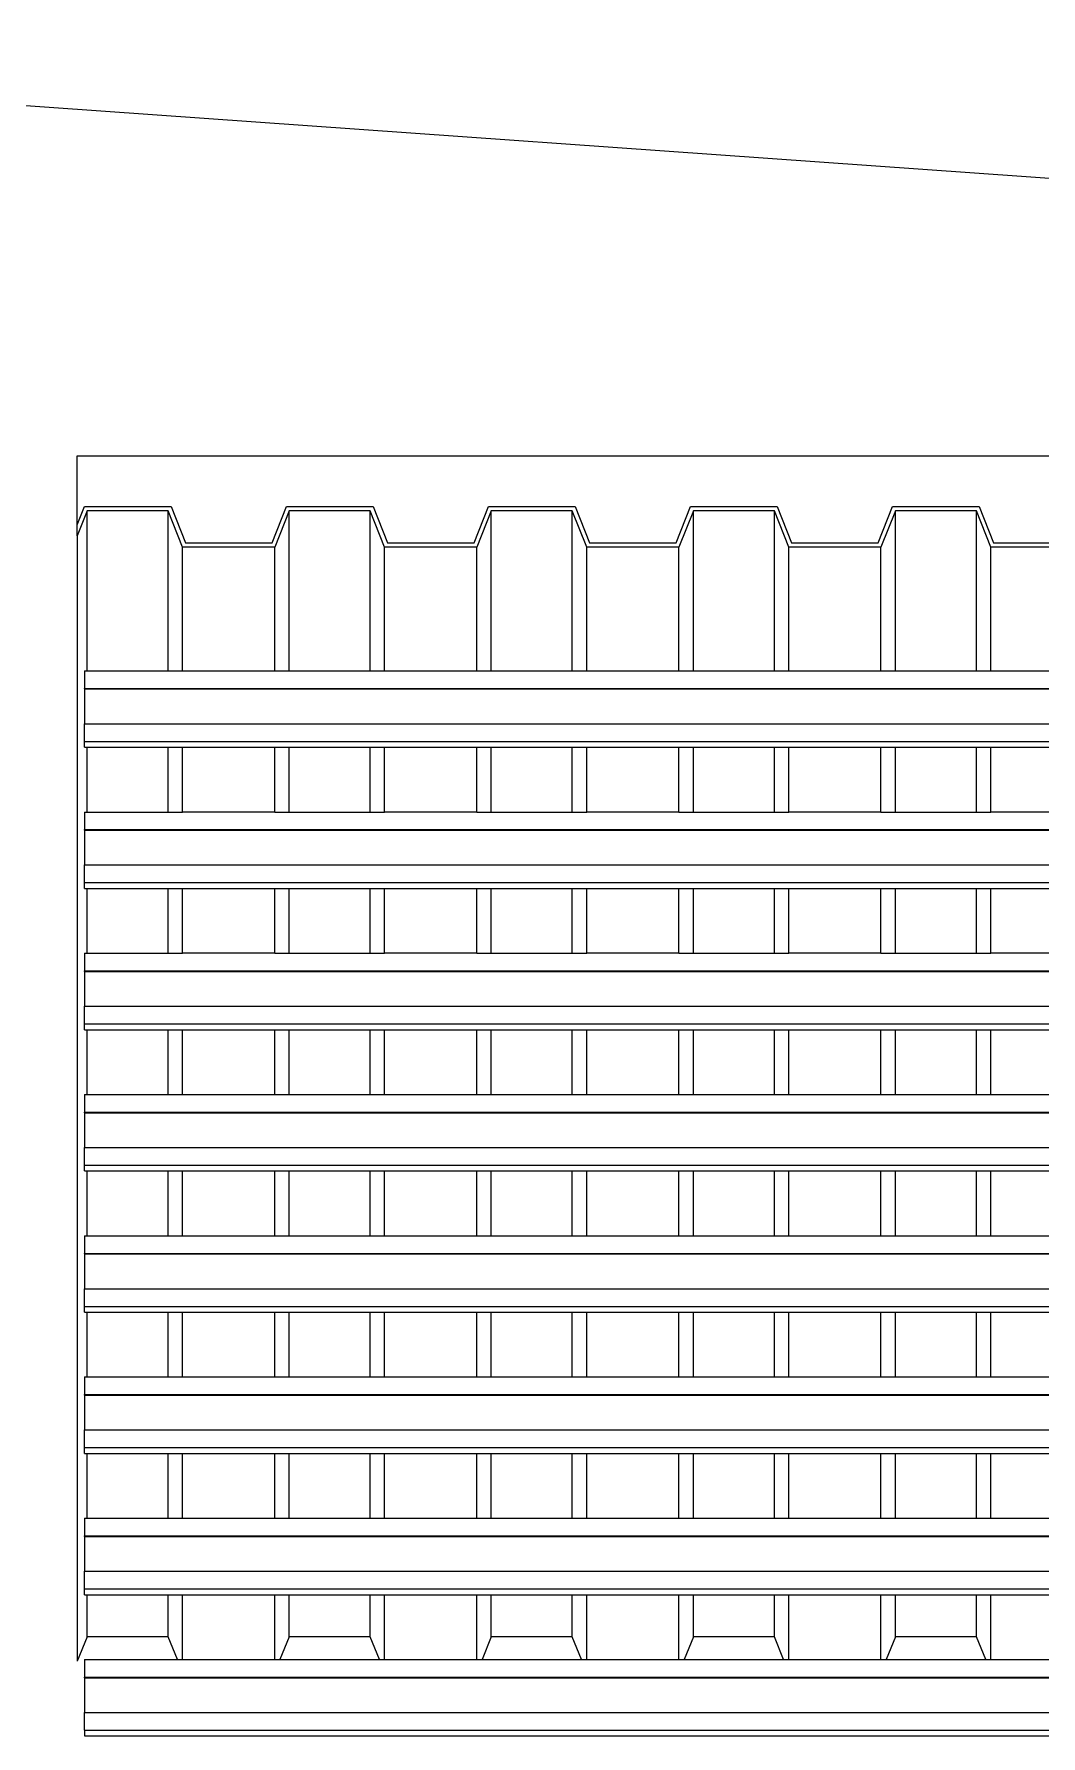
# Model space of a CAD drawing. Extents: x -35.6 to 35.6, y -12.2 to 13.4.
# Drawn here: x -21.55 to -20.143, y 11.073 to 13.45 of the extents above; entities that cross this region are included whole.
import ezdxf

# ---------------------------------------------------------------- set-up
doc = ezdxf.new("R2010")
doc.units = 0
doc.layers.get('0').update_dxf_attribs({"linetype": 'CONTINUOUS'})
doc.layers.add('SECTIONCUTEDGES', color=7, linetype='CONTINUOUS')

msp = doc.modelspace()

# ---------------------------------------------------------------- linework, layer by layer
for p, q in [((-22.9725, 13.45), (-18.9796, 13.1669)), ((-21.4758, 12.5607), (-21.4758, 12.7841)), ((-21.3625, 12.5607), (-21.3625, 12.7841)), ((-21.1933, 12.5607), (-21.1933, 12.7841)), ((-21.0801, 12.5607), (-21.0801, 12.7841)), ((-20.9109, 12.5607), (-20.9109, 12.7841)), ((-20.7977, 12.5607), (-20.7977, 12.7841)), ((-20.6285, 12.5607), (-20.6285, 12.7841)), ((-20.5153, 12.5607), (-20.5153, 12.7841)), ((-20.3461, 12.5607), (-20.3461, 12.7841)), ((-20.2329, 12.5607), (-20.2329, 12.7841)), ((-21.4898, 12.7489), (-21.4898, 12.6515)), ((-21.3424, 12.5607), (-21.3424, 12.7334)), ((-21.2135, 12.5607), (-21.2135, 12.7334)), ((-21.06, 12.5607), (-21.06, 12.7334)), ((-20.9311, 12.5607), (-20.9311, 12.7334)), ((-20.7775, 12.5607), (-20.7775, 12.7334)), ((-20.6487, 12.5607), (-20.6487, 12.7334)), ((-20.4951, 12.5607), (-20.4951, 12.7334)), ((-20.3663, 12.5607), (-20.3663, 12.7334)), ((-20.2127, 12.5607), (-20.2127, 12.7334)), ((-21.4898, 12.6515), (-21.4898, 12.1669)), ((-21.4797, 12.5607), (-21.4758, 12.5607)), ((-21.4797, 12.5607), (-21.4797, 12.536)), ((-21.4758, 12.5607), (-21.3625, 12.5607)), ((-21.3625, 12.5607), (-21.3424, 12.5607)), ((-21.3424, 12.5607), (-21.2135, 12.5607)), ((-21.2135, 12.5607), (-21.1933, 12.5607)), ((-21.1933, 12.5607), (-21.0801, 12.5607)), ((-21.0801, 12.5607), (-21.06, 12.5607)), ((-21.06, 12.5607), (-20.9311, 12.5607)), ((-20.9311, 12.5607), (-20.9109, 12.5607)), ((-20.9109, 12.5607), (-20.7977, 12.5607)), ((-20.7977, 12.5607), (-20.7775, 12.5607)), ((-20.7775, 12.5607), (-20.6487, 12.5607)), ((-20.6487, 12.5607), (-20.6285, 12.5607)), ((-20.6285, 12.5607), (-20.5153, 12.5607)), ((-20.5153, 12.5607), (-20.4951, 12.5607)), ((-20.4951, 12.5607), (-20.3663, 12.5607)), ((-20.3663, 12.5607), (-20.3461, 12.5607)), ((-20.3461, 12.5607), (-20.2329, 12.5607)), ((-20.2329, 12.5607), (-20.2127, 12.5607)), ((-20.2127, 12.5607), (-20.0839, 12.5607)), ((-21.4797, 12.5352), (-21.4797, 12.536)), ((-21.4797, 12.536), (-18.7952, 12.536)), ((-21.4797, 12.5352), (-18.7952, 12.5352)), ((-21.4797, 12.5352), (-21.4797, 12.4867)), ((-21.4797, 12.4621), (-21.4797, 12.4867)), ((-21.4797, 12.4867), (-18.7952, 12.4867)), ((-21.4797, 12.4621), (-18.7952, 12.4621)), ((-21.4797, 12.4538), (-21.4797, 12.4621)), ((-21.4797, 12.4538), (-21.4758, 12.4538)), ((-21.4758, 12.3634), (-21.4758, 12.4538)), ((-21.4758, 12.4538), (-21.3625, 12.4538)), ((-21.3625, 12.3634), (-21.3625, 12.4538)), ((-21.3625, 12.4538), (-21.3424, 12.4538)), ((-21.3424, 12.3634), (-21.3424, 12.4538)), ((-21.3424, 12.4538), (-21.2135, 12.4538)), ((-21.2135, 12.3634), (-21.2135, 12.4538)), ((-21.2135, 12.4538), (-21.1933, 12.4538)), ((-21.1933, 12.3634), (-21.1933, 12.4538)), ((-21.1933, 12.4538), (-21.0801, 12.4538)), ((-21.0801, 12.3634), (-21.0801, 12.4538)), ((-21.0801, 12.4538), (-21.06, 12.4538)), ((-21.06, 12.3634), (-21.06, 12.4538)), ((-21.06, 12.4538), (-20.9311, 12.4538)), ((-20.9311, 12.3634), (-20.9311, 12.4538)), ((-20.9311, 12.4538), (-20.9109, 12.4538)), ((-20.9109, 12.3634), (-20.9109, 12.4538)), ((-20.9109, 12.4538), (-20.7977, 12.4538)), ((-20.7977, 12.3634), (-20.7977, 12.4538)), ((-20.7977, 12.4538), (-20.7775, 12.4538)), ((-20.7775, 12.3634), (-20.7775, 12.4538)), ((-20.7775, 12.4538), (-20.6487, 12.4538)), ((-20.6487, 12.3634), (-20.6487, 12.4538)), ((-20.6487, 12.4538), (-20.6285, 12.4538)), ((-20.6285, 12.3634), (-20.6285, 12.4538)), ((-20.6285, 12.4538), (-20.5153, 12.4538)), ((-20.5153, 12.3634), (-20.5153, 12.4538)), ((-20.5153, 12.4538), (-20.4951, 12.4538)), ((-20.4951, 12.3634), (-20.4951, 12.4538)), ((-20.4951, 12.4538), (-20.3663, 12.4538)), ((-20.3663, 12.3634), (-20.3663, 12.4538)), ((-20.3663, 12.4538), (-20.3461, 12.4538)), ((-20.3461, 12.3634), (-20.3461, 12.4538)), ((-20.3461, 12.4538), (-20.2329, 12.4538)), ((-20.2329, 12.3634), (-20.2329, 12.4538)), ((-20.2329, 12.4538), (-20.2127, 12.4538)), ((-20.2127, 12.3634), (-20.2127, 12.4538)), ((-20.2127, 12.4538), (-20.0839, 12.4538)), ((-21.4797, 12.3634), (-21.4758, 12.3634)), ((-21.4797, 12.3634), (-21.4797, 12.3388)), ((-21.4758, 12.3634), (-21.3625, 12.3634)), ((-21.3625, 12.3634), (-21.3424, 12.3634)), ((-21.2135, 12.3634), (-21.3424, 12.3634)), ((-21.2135, 12.3634), (-21.1933, 12.3634)), ((-21.1933, 12.3634), (-21.0801, 12.3634)), ((-21.0801, 12.3634), (-21.06, 12.3634)), ((-20.9311, 12.3634), (-21.06, 12.3634)), ((-20.9311, 12.3634), (-20.9109, 12.3634)), ((-20.9109, 12.3634), (-20.7977, 12.3634)), ((-20.7977, 12.3634), (-20.7775, 12.3634)), ((-20.6487, 12.3634), (-20.7775, 12.3634)), ((-20.6487, 12.3634), (-20.6285, 12.3634)), ((-20.6285, 12.3634), (-20.5153, 12.3634)), ((-20.5153, 12.3634), (-20.4951, 12.3634)), ((-20.3663, 12.3634), (-20.4951, 12.3634)), ((-20.3663, 12.3634), (-20.3461, 12.3634)), ((-20.3461, 12.3634), (-20.2329, 12.3634)), ((-20.2329, 12.3634), (-20.2127, 12.3634)), ((-20.0839, 12.3634), (-20.2127, 12.3634)), ((-21.4797, 12.3379), (-21.4797, 12.3388)), ((-21.4797, 12.3388), (-18.7952, 12.3388)), ((-21.4797, 12.3379), (-18.7952, 12.3379)), ((-21.4797, 12.3379), (-21.4797, 12.2894)), ((-21.4797, 12.2648), (-21.4797, 12.2894)), ((-21.4797, 12.2894), (-18.7952, 12.2894)), ((-21.4797, 12.2648), (-18.7952, 12.2648)), ((-21.4797, 12.2566), (-21.4797, 12.2648)), ((-21.4797, 12.2566), (-21.4758, 12.2566)), ((-21.4758, 12.1661), (-21.4758, 12.2566)), ((-21.4758, 12.2566), (-21.3625, 12.2566)), ((-21.3625, 12.1661), (-21.3625, 12.2566)), ((-21.3625, 12.2566), (-21.3424, 12.2566)), ((-21.3424, 12.1661), (-21.3424, 12.2566)), ((-21.3424, 12.2566), (-21.2135, 12.2566)), ((-21.2135, 12.1661), (-21.2135, 12.2566)), ((-21.2135, 12.2566), (-21.1933, 12.2566)), ((-21.1933, 12.1661), (-21.1933, 12.2566)), ((-21.1933, 12.2566), (-21.0801, 12.2566)), ((-21.0801, 12.1661), (-21.0801, 12.2566)), ((-21.0801, 12.2566), (-21.06, 12.2566)), ((-21.06, 12.1661), (-21.06, 12.2566)), ((-21.06, 12.2566), (-20.9311, 12.2566)), ((-20.9311, 12.1661), (-20.9311, 12.2566)), ((-20.9311, 12.2566), (-20.9109, 12.2566)), ((-20.9109, 12.1661), (-20.9109, 12.2566)), ((-20.9109, 12.2566), (-20.7977, 12.2566)), ((-20.7977, 12.1661), (-20.7977, 12.2566)), ((-20.7977, 12.2566), (-20.7775, 12.2566)), ((-20.7775, 12.1661), (-20.7775, 12.2566)), ((-20.7775, 12.2566), (-20.6487, 12.2566)), ((-20.6487, 12.1661), (-20.6487, 12.2566)), ((-20.6487, 12.2566), (-20.6285, 12.2566)), ((-20.6285, 12.1661), (-20.6285, 12.2566)), ((-20.6285, 12.2566), (-20.5153, 12.2566)), ((-20.5153, 12.1661), (-20.5153, 12.2566)), ((-20.5153, 12.2566), (-20.4951, 12.2566)), ((-20.4951, 12.1661), (-20.4951, 12.2566)), ((-20.4951, 12.2566), (-20.3663, 12.2566)), ((-20.3663, 12.1661), (-20.3663, 12.2566)), ((-20.3663, 12.2566), (-20.3461, 12.2566)), ((-20.3461, 12.1661), (-20.3461, 12.2566)), ((-20.3461, 12.2566), (-20.2329, 12.2566)), ((-20.2329, 12.1661), (-20.2329, 12.2566)), ((-20.2329, 12.2566), (-20.2127, 12.2566)), ((-20.2127, 12.1661), (-20.2127, 12.2566)), ((-20.2127, 12.2566), (-20.0839, 12.2566)), ((-21.4898, 12.1669), (-21.4898, 11.8184)), ((-21.4797, 12.1661), (-21.4758, 12.1661)), ((-21.4797, 12.1661), (-21.4797, 12.1415)), ((-21.4758, 12.1661), (-21.3625, 12.1661)), ((-21.3625, 12.1661), (-21.3424, 12.1661)), ((-21.2135, 12.1661), (-21.3424, 12.1661)), ((-21.2135, 12.1661), (-21.1933, 12.1661)), ((-21.1933, 12.1661), (-21.0801, 12.1661)), ((-21.0801, 12.1661), (-21.06, 12.1661)), ((-20.9311, 12.1661), (-21.06, 12.1661)), ((-20.9311, 12.1661), (-20.9109, 12.1661)), ((-20.9109, 12.1661), (-20.7977, 12.1661)), ((-20.7977, 12.1661), (-20.7775, 12.1661)), ((-20.6487, 12.1661), (-20.7775, 12.1661)), ((-20.6487, 12.1661), (-20.6285, 12.1661)), ((-20.6285, 12.1661), (-20.5153, 12.1661)), ((-20.5153, 12.1661), (-20.4951, 12.1661)), ((-20.3663, 12.1661), (-20.4951, 12.1661)), ((-20.3663, 12.1661), (-20.3461, 12.1661)), ((-20.3461, 12.1661), (-20.2329, 12.1661)), ((-20.2329, 12.1661), (-20.2127, 12.1661)), ((-20.0839, 12.1661), (-20.2127, 12.1661)), ((-21.4797, 12.1407), (-21.4797, 12.1415)), ((-21.4797, 12.1415), (-18.7952, 12.1415)), ((-21.4797, 12.1407), (-18.7952, 12.1407)), ((-21.4797, 12.1407), (-21.4797, 12.0922)), ((-21.4797, 12.0675), (-21.4797, 12.0922)), ((-21.4797, 12.0922), (-18.7952, 12.0922)), ((-21.4797, 12.0675), (-18.7952, 12.0675)), ((-21.4797, 12.0593), (-21.4797, 12.0675)), ((-21.4797, 12.0593), (-21.4758, 12.0593)), ((-21.4758, 11.9689), (-21.4758, 12.0593)), ((-21.4758, 12.0593), (-21.3625, 12.0593)), ((-21.3625, 11.9689), (-21.3625, 12.0593)), ((-21.3625, 12.0593), (-21.3424, 12.0593)), ((-21.3424, 11.9689), (-21.3424, 12.0593)), ((-21.3424, 12.0593), (-21.2135, 12.0593)), ((-21.2135, 11.9689), (-21.2135, 12.0593)), ((-21.2135, 12.0593), (-21.1933, 12.0593)), ((-21.1933, 11.9689), (-21.1933, 12.0593)), ((-21.1933, 12.0593), (-21.0801, 12.0593)), ((-21.0801, 11.9689), (-21.0801, 12.0593)), ((-21.0801, 12.0593), (-21.06, 12.0593)), ((-21.06, 11.9689), (-21.06, 12.0593)), ((-21.06, 12.0593), (-20.9311, 12.0593)), ((-20.9311, 11.9689), (-20.9311, 12.0593)), ((-20.9311, 12.0593), (-20.9109, 12.0593)), ((-20.9109, 11.9689), (-20.9109, 12.0593)), ((-20.9109, 12.0593), (-20.7977, 12.0593)), ((-20.7977, 11.9689), (-20.7977, 12.0593)), ((-20.7977, 12.0593), (-20.7775, 12.0593)), ((-20.7775, 11.9689), (-20.7775, 12.0593)), ((-20.7775, 12.0593), (-20.6487, 12.0593)), ((-20.6487, 11.9689), (-20.6487, 12.0593)), ((-20.6487, 12.0593), (-20.6285, 12.0593)), ((-20.6285, 11.9689), (-20.6285, 12.0593)), ((-20.6285, 12.0593), (-20.5153, 12.0593)), ((-20.5153, 11.9689), (-20.5153, 12.0593)), ((-20.5153, 12.0593), (-20.4951, 12.0593)), ((-20.4951, 11.9689), (-20.4951, 12.0593)), ((-20.4951, 12.0593), (-20.3663, 12.0593)), ((-20.3663, 11.9689), (-20.3663, 12.0593)), ((-20.3663, 12.0593), (-20.3461, 12.0593)), ((-20.3461, 11.9689), (-20.3461, 12.0593)), ((-20.3461, 12.0593), (-20.2329, 12.0593)), ((-20.2329, 11.9689), (-20.2329, 12.0593)), ((-20.2329, 12.0593), (-20.2127, 12.0593)), ((-20.2127, 11.9689), (-20.2127, 12.0593)), ((-20.2127, 12.0593), (-20.0839, 12.0593)), ((-21.4797, 11.9689), (-21.4758, 11.9689)), ((-21.4797, 11.9689), (-21.4797, 11.9442)), ((-21.4758, 11.9689), (-21.3625, 11.9689)), ((-21.3625, 11.9689), (-21.3424, 11.9689)), ((-21.3424, 11.9689), (-21.2135, 11.9689)), ((-21.2135, 11.9689), (-21.1933, 11.9689)), ((-21.1933, 11.9689), (-21.0801, 11.9689)), ((-21.0801, 11.9689), (-21.06, 11.9689)), ((-21.06, 11.9689), (-20.9311, 11.9689)), ((-20.9311, 11.9689), (-20.9109, 11.9689)), ((-20.9109, 11.9689), (-20.7977, 11.9689)), ((-20.7977, 11.9689), (-20.7775, 11.9689)), ((-20.7775, 11.9689), (-20.6487, 11.9689)), ((-20.6487, 11.9689), (-20.6285, 11.9689)), ((-20.6285, 11.9689), (-20.5153, 11.9689)), ((-20.5153, 11.9689), (-20.4951, 11.9689)), ((-20.4951, 11.9689), (-20.3663, 11.9689)), ((-20.3663, 11.9689), (-20.3461, 11.9689)), ((-20.3461, 11.9689), (-20.2329, 11.9689)), ((-20.2329, 11.9689), (-20.2127, 11.9689)), ((-20.2127, 11.9689), (-20.0839, 11.9689)), ((-21.4797, 11.9434), (-21.4797, 11.9442)), ((-21.4797, 11.9442), (-18.7952, 11.9442)), ((-21.4797, 11.9434), (-18.7952, 11.9434)), ((-21.4797, 11.9434), (-21.4797, 11.8949)), ((-21.4797, 11.8702), (-21.4797, 11.8949)), ((-21.4797, 11.8949), (-18.7952, 11.8949)), ((-21.4797, 11.8702), (-18.7952, 11.8702)), ((-21.4797, 11.862), (-21.4797, 11.8702)), ((-21.4797, 11.862), (-21.4758, 11.862)), ((-21.4758, 11.7716), (-21.4758, 11.862)), ((-21.4758, 11.862), (-21.3625, 11.862)), ((-21.3625, 11.7716), (-21.3625, 11.862)), ((-21.3625, 11.862), (-21.3424, 11.862)), ((-21.3424, 11.7716), (-21.3424, 11.862)), ((-21.3424, 11.862), (-21.2135, 11.862)), ((-21.2135, 11.7716), (-21.2135, 11.862)), ((-21.2135, 11.862), (-21.1933, 11.862)), ((-21.1933, 11.7716), (-21.1933, 11.862)), ((-21.1933, 11.862), (-21.0801, 11.862)), ((-21.0801, 11.7716), (-21.0801, 11.862)), ((-21.0801, 11.862), (-21.06, 11.862)), ((-21.06, 11.7716), (-21.06, 11.862)), ((-21.06, 11.862), (-20.9311, 11.862)), ((-20.9311, 11.7716), (-20.9311, 11.862)), ((-20.9311, 11.862), (-20.9109, 11.862)), ((-20.9109, 11.7716), (-20.9109, 11.862)), ((-20.9109, 11.862), (-20.7977, 11.862)), ((-20.7977, 11.7716), (-20.7977, 11.862)), ((-20.7977, 11.862), (-20.7775, 11.862)), ((-20.7775, 11.7716), (-20.7775, 11.862)), ((-20.7775, 11.862), (-20.6487, 11.862)), ((-20.6487, 11.7716), (-20.6487, 11.862)), ((-20.6487, 11.862), (-20.6285, 11.862)), ((-20.6285, 11.7716), (-20.6285, 11.862)), ((-20.6285, 11.862), (-20.5153, 11.862)), ((-20.5153, 11.7716), (-20.5153, 11.862)), ((-20.5153, 11.862), (-20.4951, 11.862)), ((-20.4951, 11.7716), (-20.4951, 11.862)), ((-20.4951, 11.862), (-20.3663, 11.862)), ((-20.3663, 11.7716), (-20.3663, 11.862)), ((-20.3663, 11.862), (-20.3461, 11.862)), ((-20.3461, 11.7716), (-20.3461, 11.862)), ((-20.3461, 11.862), (-20.2329, 11.862)), ((-20.2329, 11.7716), (-20.2329, 11.862)), ((-20.2329, 11.862), (-20.2127, 11.862)), ((-20.2127, 11.7716), (-20.2127, 11.862)), ((-20.2127, 11.862), (-20.0839, 11.862)), ((-21.4898, 11.8184), (-21.4898, 11.1772)), ((-21.4797, 11.7716), (-21.4758, 11.7716)), ((-21.4797, 11.7716), (-21.4797, 11.7469)), ((-21.4758, 11.7716), (-21.3625, 11.7716)), ((-21.3625, 11.7716), (-21.3424, 11.7716)), ((-21.3424, 11.7716), (-21.2135, 11.7716)), ((-21.2135, 11.7716), (-21.1933, 11.7716)), ((-21.1933, 11.7716), (-21.0801, 11.7716)), ((-21.0801, 11.7716), (-21.06, 11.7716)), ((-21.06, 11.7716), (-20.9311, 11.7716)), ((-20.9311, 11.7716), (-20.9109, 11.7716)), ((-20.9109, 11.7716), (-20.7977, 11.7716)), ((-20.7977, 11.7716), (-20.7775, 11.7716)), ((-20.7775, 11.7716), (-20.6487, 11.7716)), ((-20.6487, 11.7716), (-20.6285, 11.7716)), ((-20.6285, 11.7716), (-20.5153, 11.7716)), ((-20.5153, 11.7716), (-20.4951, 11.7716)), ((-20.4951, 11.7716), (-20.3663, 11.7716)), ((-20.3663, 11.7716), (-20.3461, 11.7716)), ((-20.3461, 11.7716), (-20.2329, 11.7716)), ((-20.2329, 11.7716), (-20.2127, 11.7716)), ((-20.2127, 11.7716), (-20.0839, 11.7716)), ((-21.4797, 11.7461), (-21.4797, 11.7469)), ((-21.4797, 11.7469), (-18.7952, 11.7469)), ((-21.4797, 11.7461), (-18.7952, 11.7461)), ((-21.4797, 11.7461), (-21.4797, 11.6976)), ((-21.4797, 11.6729), (-21.4797, 11.6976)), ((-21.4797, 11.6976), (-18.7952, 11.6976)), ((-21.4797, 11.6729), (-18.7952, 11.6729)), ((-21.4797, 11.6647), (-21.4797, 11.6729)), ((-21.4797, 11.6647), (-21.4758, 11.6647)), ((-21.4758, 11.5743), (-21.4758, 11.6647)), ((-21.4758, 11.6647), (-21.3625, 11.6647)), ((-21.3625, 11.5743), (-21.3625, 11.6647)), ((-21.3625, 11.6647), (-21.3424, 11.6647)), ((-21.3424, 11.5743), (-21.3424, 11.6647)), ((-21.3424, 11.6647), (-21.2135, 11.6647)), ((-21.2135, 11.5743), (-21.2135, 11.6647)), ((-21.2135, 11.6647), (-21.1933, 11.6647)), ((-21.1933, 11.5743), (-21.1933, 11.6647)), ((-21.1933, 11.6647), (-21.0801, 11.6647)), ((-21.0801, 11.5743), (-21.0801, 11.6647)), ((-21.0801, 11.6647), (-21.06, 11.6647)), ((-21.06, 11.5743), (-21.06, 11.6647)), ((-21.06, 11.6647), (-20.9311, 11.6647)), ((-20.9311, 11.5743), (-20.9311, 11.6647)), ((-20.9311, 11.6647), (-20.9109, 11.6647)), ((-20.9109, 11.5743), (-20.9109, 11.6647)), ((-20.9109, 11.6647), (-20.7977, 11.6647)), ((-20.7977, 11.5743), (-20.7977, 11.6647)), ((-20.7977, 11.6647), (-20.7775, 11.6647)), ((-20.7775, 11.5743), (-20.7775, 11.6647)), ((-20.7775, 11.6647), (-20.6487, 11.6647)), ((-20.6487, 11.5743), (-20.6487, 11.6647)), ((-20.6487, 11.6647), (-20.6285, 11.6647)), ((-20.6285, 11.5743), (-20.6285, 11.6647)), ((-20.6285, 11.6647), (-20.5153, 11.6647)), ((-20.5153, 11.5743), (-20.5153, 11.6647)), ((-20.5153, 11.6647), (-20.4951, 11.6647)), ((-20.4951, 11.5743), (-20.4951, 11.6647)), ((-20.4951, 11.6647), (-20.3663, 11.6647)), ((-20.3663, 11.5743), (-20.3663, 11.6647)), ((-20.3663, 11.6647), (-20.3461, 11.6647)), ((-20.3461, 11.5743), (-20.3461, 11.6647)), ((-20.3461, 11.6647), (-20.2329, 11.6647)), ((-20.2329, 11.5743), (-20.2329, 11.6647)), ((-20.2329, 11.6647), (-20.2127, 11.6647)), ((-20.2127, 11.5743), (-20.2127, 11.6647)), ((-20.2127, 11.6647), (-20.0839, 11.6647)), ((-21.4797, 11.5743), (-21.4758, 11.5743)), ((-21.4797, 11.5743), (-21.4797, 11.5496)), ((-21.4758, 11.5743), (-21.3625, 11.5743)), ((-21.3625, 11.5743), (-21.3424, 11.5743)), ((-21.3424, 11.5743), (-21.2135, 11.5743)), ((-21.2135, 11.5743), (-21.1933, 11.5743)), ((-21.1933, 11.5743), (-21.0801, 11.5743)), ((-21.0801, 11.5743), (-21.06, 11.5743)), ((-21.06, 11.5743), (-20.9311, 11.5743)), ((-20.9311, 11.5743), (-20.9109, 11.5743)), ((-20.9109, 11.5743), (-20.7977, 11.5743)), ((-20.7977, 11.5743), (-20.7775, 11.5743)), ((-20.7775, 11.5743), (-20.6487, 11.5743)), ((-20.6487, 11.5743), (-20.6285, 11.5743)), ((-20.6285, 11.5743), (-20.5153, 11.5743)), ((-20.5153, 11.5743), (-20.4951, 11.5743)), ((-20.4951, 11.5743), (-20.3663, 11.5743)), ((-20.3663, 11.5743), (-20.3461, 11.5743)), ((-20.3461, 11.5743), (-20.2329, 11.5743)), ((-20.2329, 11.5743), (-20.2127, 11.5743)), ((-20.2127, 11.5743), (-20.0839, 11.5743)), ((-21.4797, 11.5488), (-21.4797, 11.5496)), ((-21.4797, 11.5496), (-18.7952, 11.5496)), ((-21.4797, 11.5488), (-18.7952, 11.5488)), ((-21.4797, 11.5488), (-21.4797, 11.5003)), ((-21.4797, 11.4757), (-21.4797, 11.5003)), ((-21.4797, 11.5003), (-18.7952, 11.5003)), ((-21.4797, 11.4757), (-18.7952, 11.4757)), ((-21.4797, 11.4674), (-21.4797, 11.4757)), ((-21.4797, 11.4674), (-21.4758, 11.4674)), ((-21.4758, 11.377), (-21.4758, 11.4674)), ((-21.4758, 11.4674), (-21.3625, 11.4674)), ((-21.3625, 11.377), (-21.3625, 11.4674)), ((-21.3625, 11.4674), (-21.3424, 11.4674)), ((-21.3424, 11.377), (-21.3424, 11.4674)), ((-21.3424, 11.4674), (-21.2135, 11.4674)), ((-21.2135, 11.377), (-21.2135, 11.4674)), ((-21.2135, 11.4674), (-21.1933, 11.4674)), ((-21.1933, 11.377), (-21.1933, 11.4674)), ((-21.1933, 11.4674), (-21.0801, 11.4674)), ((-21.0801, 11.377), (-21.0801, 11.4674)), ((-21.0801, 11.4674), (-21.06, 11.4674)), ((-21.06, 11.377), (-21.06, 11.4674)), ((-21.06, 11.4674), (-20.9311, 11.4674)), ((-20.9311, 11.377), (-20.9311, 11.4674)), ((-20.9311, 11.4674), (-20.9109, 11.4674)), ((-20.9109, 11.377), (-20.9109, 11.4674)), ((-20.9109, 11.4674), (-20.7977, 11.4674)), ((-20.7977, 11.377), (-20.7977, 11.4674)), ((-20.7977, 11.4674), (-20.7775, 11.4674)), ((-20.7775, 11.377), (-20.7775, 11.4674)), ((-20.7775, 11.4674), (-20.6487, 11.4674)), ((-20.6487, 11.377), (-20.6487, 11.4674)), ((-20.6487, 11.4674), (-20.6285, 11.4674)), ((-20.6285, 11.377), (-20.6285, 11.4674)), ((-20.6285, 11.4674), (-20.5153, 11.4674)), ((-20.5153, 11.377), (-20.5153, 11.4674)), ((-20.5153, 11.4674), (-20.4951, 11.4674)), ((-20.4951, 11.377), (-20.4951, 11.4674)), ((-20.4951, 11.4674), (-20.3663, 11.4674)), ((-20.3663, 11.377), (-20.3663, 11.4674)), ((-20.3663, 11.4674), (-20.3461, 11.4674)), ((-20.3461, 11.377), (-20.3461, 11.4674)), ((-20.3461, 11.4674), (-20.2329, 11.4674)), ((-20.2329, 11.377), (-20.2329, 11.4674)), ((-20.2329, 11.4674), (-20.2127, 11.4674)), ((-20.2127, 11.377), (-20.2127, 11.4674)), ((-20.2127, 11.4674), (-20.0839, 11.4674)), ((-21.4797, 11.377), (-21.4758, 11.377)), ((-21.4797, 11.377), (-21.4797, 11.3524)), ((-21.4758, 11.377), (-21.3625, 11.377)), ((-21.3625, 11.377), (-21.3424, 11.377)), ((-21.3424, 11.377), (-21.2135, 11.377)), ((-21.2135, 11.377), (-21.1933, 11.377)), ((-21.1933, 11.377), (-21.0801, 11.377)), ((-21.0801, 11.377), (-21.06, 11.377)), ((-21.06, 11.377), (-20.9311, 11.377)), ((-20.9311, 11.377), (-20.9109, 11.377)), ((-20.9109, 11.377), (-20.7977, 11.377)), ((-20.7977, 11.377), (-20.7775, 11.377)), ((-20.7775, 11.377), (-20.6487, 11.377)), ((-20.6487, 11.377), (-20.6285, 11.377)), ((-20.6285, 11.377), (-20.5153, 11.377)), ((-20.5153, 11.377), (-20.4951, 11.377)), ((-20.4951, 11.377), (-20.3663, 11.377)), ((-20.3663, 11.377), (-20.3461, 11.377)), ((-20.3461, 11.377), (-20.2329, 11.377)), ((-20.2329, 11.377), (-20.2127, 11.377)), ((-20.2127, 11.377), (-20.0839, 11.377)), ((-21.4797, 11.3515), (-21.4797, 11.3524)), ((-21.4797, 11.3524), (-18.7952, 11.3524)), ((-21.4797, 11.3515), (-18.7952, 11.3515)), ((-21.4797, 11.3515), (-21.4797, 11.303)), ((-21.4797, 11.2784), (-21.4797, 11.303)), ((-21.4797, 11.303), (-18.7952, 11.303)), ((-21.4797, 11.2784), (-18.7952, 11.2784)), ((-21.4797, 11.2702), (-21.4797, 11.2784)), ((-21.4797, 11.2702), (-21.4758, 11.2702)), ((-21.4758, 11.2114), (-21.4758, 11.2702)), ((-21.4758, 11.2702), (-21.3625, 11.2702)), ((-21.3625, 11.2114), (-21.3625, 11.2702)), ((-21.3625, 11.2702), (-21.3424, 11.2702)), ((-21.3424, 11.1797), (-21.3424, 11.2702)), ((-21.3424, 11.2702), (-21.2135, 11.2702)), ((-21.2135, 11.1797), (-21.2135, 11.2702)), ((-21.2135, 11.2702), (-21.1933, 11.2702)), ((-21.1933, 11.2114), (-21.1933, 11.2702)), ((-21.1933, 11.2702), (-21.0801, 11.2702)), ((-21.0801, 11.2114), (-21.0801, 11.2702)), ((-21.0801, 11.2702), (-21.06, 11.2702)), ((-21.06, 11.1797), (-21.06, 11.2702)), ((-21.06, 11.2702), (-20.9311, 11.2702)), ((-20.9311, 11.1797), (-20.9311, 11.2702)), ((-20.9311, 11.2702), (-20.9109, 11.2702)), ((-20.9109, 11.2114), (-20.9109, 11.2702)), ((-20.9109, 11.2702), (-20.7977, 11.2702)), ((-20.7977, 11.2114), (-20.7977, 11.2702)), ((-20.7977, 11.2702), (-20.7775, 11.2702)), ((-20.7775, 11.1797), (-20.7775, 11.2702)), ((-20.7775, 11.2702), (-20.6487, 11.2702)), ((-20.6487, 11.1797), (-20.6487, 11.2702)), ((-20.6487, 11.2702), (-20.6285, 11.2702)), ((-20.6285, 11.2114), (-20.6285, 11.2702)), ((-20.6285, 11.2702), (-20.5153, 11.2702)), ((-20.5153, 11.2114), (-20.5153, 11.2702)), ((-20.5153, 11.2702), (-20.4951, 11.2702)), ((-20.4951, 11.1797), (-20.4951, 11.2702)), ((-20.4951, 11.2702), (-20.3663, 11.2702)), ((-20.3663, 11.1797), (-20.3663, 11.2702)), ((-20.3663, 11.2702), (-20.3461, 11.2702)), ((-20.3461, 11.2114), (-20.3461, 11.2702)), ((-20.3461, 11.2702), (-20.2329, 11.2702)), ((-20.2329, 11.2114), (-20.2329, 11.2702)), ((-20.2329, 11.2702), (-20.2127, 11.2702)), ((-20.2127, 11.1797), (-20.2127, 11.2702)), ((-20.2127, 11.2702), (-20.0839, 11.2702)), ((-21.4758, 11.2114), (-21.4898, 11.1772)), ((-21.3625, 11.2114), (-21.4758, 11.2114)), ((-21.3496, 11.1797), (-21.3625, 11.2114)), ((-21.1933, 11.2114), (-21.2063, 11.1797)), ((-21.0801, 11.2114), (-21.1933, 11.2114)), ((-21.0672, 11.1797), (-21.0801, 11.2114)), ((-20.9109, 11.2114), (-20.9239, 11.1797)), ((-20.7977, 11.2114), (-20.9109, 11.2114)), ((-20.7848, 11.1797), (-20.7977, 11.2114)), ((-20.6285, 11.2114), (-20.6415, 11.1797)), ((-20.5153, 11.2114), (-20.6285, 11.2114)), ((-20.5024, 11.1797), (-20.5153, 11.2114)), ((-20.3461, 11.2114), (-20.359, 11.1797)), ((-20.2329, 11.2114), (-20.3461, 11.2114)), ((-20.2199, 11.1797), (-20.2329, 11.2114)), ((-21.4797, 11.1797), (-21.3496, 11.1797)), ((-21.4797, 11.1797), (-21.4797, 11.1669)), ((-21.3496, 11.1797), (-21.3424, 11.1797)), ((-21.3424, 11.1797), (-21.2135, 11.1797)), ((-21.2135, 11.1797), (-21.2063, 11.1797)), ((-21.2063, 11.1797), (-21.0672, 11.1797)), ((-21.0672, 11.1797), (-21.06, 11.1797)), ((-21.06, 11.1797), (-20.9311, 11.1797)), ((-20.9311, 11.1797), (-20.9239, 11.1797)), ((-20.9239, 11.1797), (-20.7848, 11.1797)), ((-20.7848, 11.1797), (-20.7775, 11.1797)), ((-20.7775, 11.1797), (-20.6487, 11.1797)), ((-20.6487, 11.1797), (-20.6415, 11.1797)), ((-20.6415, 11.1797), (-20.5024, 11.1797)), ((-20.5024, 11.1797), (-20.4951, 11.1797)), ((-20.4951, 11.1797), (-20.3663, 11.1797)), ((-20.3663, 11.1797), (-20.359, 11.1797)), ((-20.359, 11.1797), (-20.2199, 11.1797)), ((-20.2199, 11.1797), (-20.2127, 11.1797)), ((-20.2127, 11.1797), (-20.0839, 11.1797)), ((-21.4797, 11.1669), (-21.4797, 11.1551)), ((-21.4797, 11.1543), (-21.4797, 11.1551)), ((-21.4797, 11.1551), (-18.7952, 11.1551)), ((-21.4797, 11.1543), (-18.7952, 11.1543)), ((-21.4797, 11.1543), (-21.4797, 11.1058)), ((-21.4797, 11.0811), (-21.4797, 11.1058)), ((-21.4797, 11.1058), (-18.7952, 11.1058)), ((-21.4797, 11.0811), (-18.8852, 11.0811)), ((-21.4797, 11.0811), (-21.4797, 11.0729)), ((-21.4797, 11.0729), (-18.8852, 11.0729))]:
    msp.add_line(p, q)
at = {"layer": 'SECTIONCUTEDGES'}
for p, q in [((-21.4898, 12.7646), (-21.4898, 12.8609)), ((-21.4898, 12.8609), (-20.0729, 12.8609)), ((-21.4898, 12.7646), (-21.4797, 12.7899)), ((-21.4797, 12.7899), (-21.3586, 12.7899)), ((-21.3586, 12.7899), (-21.3385, 12.7392)), ((-21.2174, 12.7392), (-21.1973, 12.7899)), ((-21.1973, 12.7899), (-21.0762, 12.7899)), ((-21.0762, 12.7899), (-21.056, 12.7392)), ((-20.935, 12.7392), (-20.9148, 12.7899)), ((-20.9148, 12.7899), (-20.7938, 12.7899)), ((-20.7938, 12.7899), (-20.7736, 12.7392)), ((-20.6526, 12.7392), (-20.6324, 12.7899)), ((-20.6324, 12.7899), (-20.5114, 12.7899)), ((-20.5114, 12.7899), (-20.4912, 12.7392)), ((-20.3702, 12.7392), (-20.35, 12.7899)), ((-20.35, 12.7899), (-20.229, 12.7899)), ((-20.229, 12.7899), (-20.2088, 12.7392)), ((-21.4758, 12.7841), (-21.4898, 12.7489)), ((-21.3625, 12.7841), (-21.4758, 12.7841)), ((-21.3424, 12.7334), (-21.3625, 12.7841)), ((-21.1933, 12.7841), (-21.2135, 12.7334)), ((-21.0801, 12.7841), (-21.1933, 12.7841)), ((-21.06, 12.7334), (-21.0801, 12.7841)), ((-20.9109, 12.7841), (-20.9311, 12.7334)), ((-20.7977, 12.7841), (-20.9109, 12.7841)), ((-20.7775, 12.7334), (-20.7977, 12.7841)), ((-20.6285, 12.7841), (-20.6487, 12.7334)), ((-20.5153, 12.7841), (-20.6285, 12.7841)), ((-20.4951, 12.7334), (-20.5153, 12.7841)), ((-20.3461, 12.7841), (-20.3663, 12.7334)), ((-20.2329, 12.7841), (-20.3461, 12.7841)), ((-20.2127, 12.7334), (-20.2329, 12.7841)), ((-21.4898, 12.7489), (-21.4898, 12.7646)), ((-21.2135, 12.7334), (-21.3424, 12.7334)), ((-21.3385, 12.7392), (-21.2174, 12.7392)), ((-20.9311, 12.7334), (-21.06, 12.7334)), ((-21.056, 12.7392), (-20.935, 12.7392)), ((-20.6487, 12.7334), (-20.7775, 12.7334)), ((-20.7736, 12.7392), (-20.6526, 12.7392)), ((-20.3663, 12.7334), (-20.4951, 12.7334)), ((-20.4912, 12.7392), (-20.3702, 12.7392)), ((-20.0839, 12.7334), (-20.2127, 12.7334)), ((-20.2088, 12.7392), (-20.0878, 12.7392))]:
    msp.add_line(p, q, dxfattribs=at)

doc.saveas('drawing.dxf')
